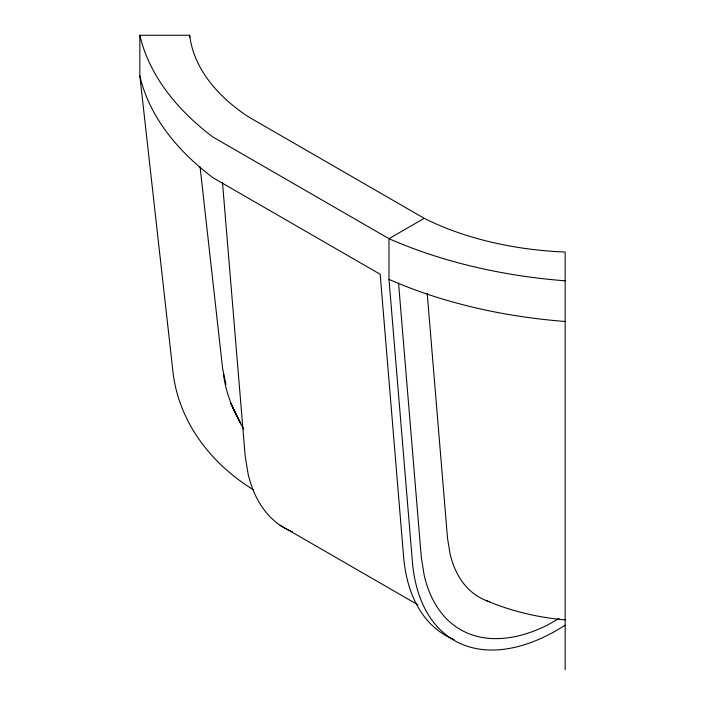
<?xml version="1.0" encoding="UTF-8"?>
<svg xmlns="http://www.w3.org/2000/svg" width="705" height="705" viewBox="0 0 705 705"><rect width="100%" height="100%" fill="white"/><g stroke="black" fill="none" stroke-linecap="round" stroke-linejoin="round"><path stroke-width="1.06" d="M424.216 218.33L388.984 238.669L212.822 136.955A371.086 214.241 0 0 1 139.846 35.25L189.671 35.25A239.735 138.409 0 0 0 248.054 116.616L424.216 218.33A239.735 138.409 0 0 0 565.154 252.029L565.154 669.75M558.986 618.496L547.371 625.141A192.65 111.223 -60 0 1 424.251 575.571L421.308 557.364L398.554 283.022M565.154 619.862C537.924 617.545 510.931 611.147 485.789 600.396M280.061 525.225L417.942 604.828M243.78 429.054C233.972 412.275 226.023 394.324 223.6 374.857M225.935 384.41L222.639 368.644L200.053 166.803M139.846 35.25L139.846 75.937L173.192 373.923A205.129 167.49 0 0 0 253.271 489.728M427.212 293.447L447.525 538.259L450.019 553.645A155.206 89.606 -60 0 0 489.728 601.797M565.154 280.801A371.086 214.241 0 0 1 388.984 238.669L388.984 279.356L412.566 563.727A205.129 118.431 -60 0 0 565.154 625.168M222.48 182.41L245.137 455.65L248.081 473.857A192.65 111.223 -60 0 0 292.496 531.887M189.671 35.25L189.671 37.453M565.154 321.48A371.086 214.241 0 0 1 388.984 279.356M139.846 75.937A371.086 214.241 0 0 0 212.822 177.642L380.18 274.263L403.754 558.642A205.129 118.431 -60 0 0 454.143 639.576M240.74 423.679L230.887 403.542L240.74 423.679"/></g></svg>
